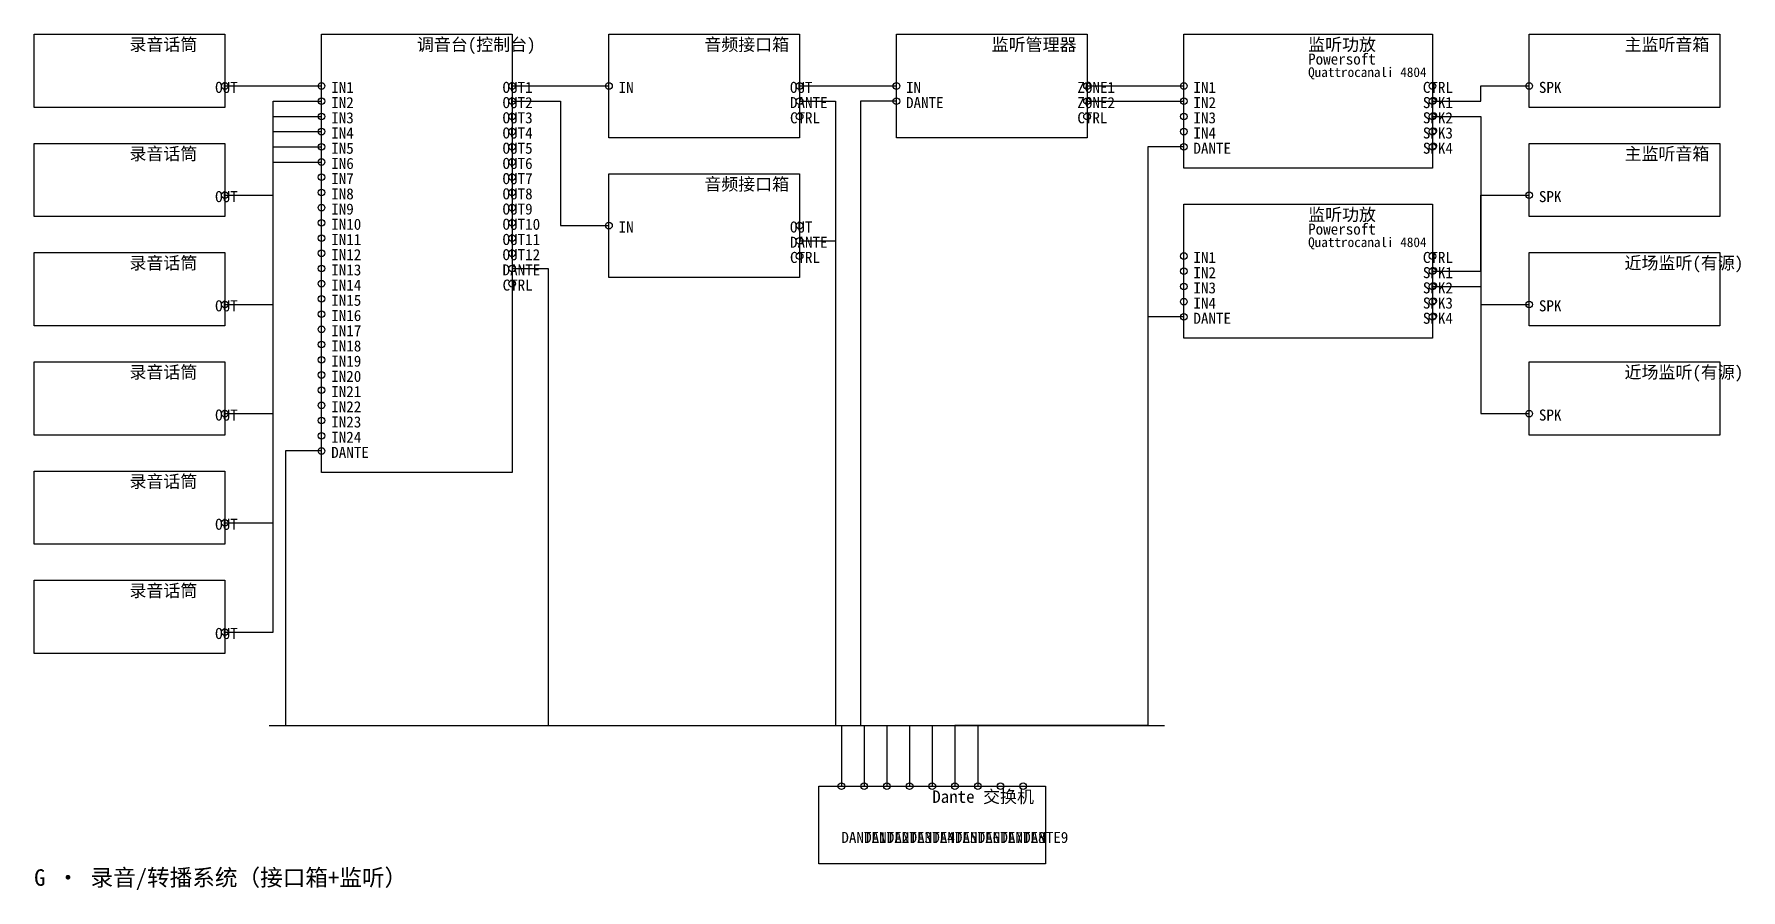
# Model space of a CAD drawing. Header units: metres. Extents: x 40 to 1275, y -659 to -40.
import ezdxf

# ---------------------------------------------------------------- set-up
doc = ezdxf.new("R2010")
doc.units = ezdxf.units.M
for name, color, linetype in [('DEVICES', 7, 'Continuous'), ('LABELS', 7, 'Continuous'), ('PORTS', 6, 'Continuous'), ('WIRES_ANALOG', 4, 'Continuous'), ('WIRES_DANTE', 5, 'Continuous'), ('WIRES_SPEAKER', 1, 'Continuous')]:
    doc.layers.add(name, color=color, linetype=linetype)
doc.styles.add('CJK', font='simsun.ttc')

msp = doc.modelspace()

# ---------------------------------------------------------------- linework, layer by layer
at = {"layer": 'DEVICES', "color": 7, "lineweight": 25, "true_color": 0xb4b2a9}
for points in [[(40, -40), (178, -40), (178, -93), (40, -93), (40, -40)], [(248, -40), (386, -40), (386, -357), (248, -357), (248, -40)], [(456, -40), (594, -40), (594, -115), (456, -115), (456, -40)], [(664, -40), (802, -40), (802, -115), (664, -115), (664, -40)], [(872, -40), (1052, -40), (1052, -137), (872, -137), (872, -40)], [(1122, -40), (1260, -40), (1260, -93), (1122, -93), (1122, -40)], [(40, -119), (178, -119), (178, -172), (40, -172), (40, -119)], [(1122, -119), (1260, -119), (1260, -172), (1122, -172), (1122, -119)], [(456, -141), (594, -141), (594, -216), (456, -216), (456, -141)], [(872, -163), (1052, -163), (1052, -260), (872, -260), (872, -163)], [(40, -198), (178, -198), (178, -251), (40, -251), (40, -198)], [(1122, -198), (1260, -198), (1260, -251), (1122, -251), (1122, -198)], [(40, -277), (178, -277), (178, -330), (40, -330), (40, -277)], [(1122, -277), (1260, -277), (1260, -330), (1122, -330), (1122, -277)], [(40, -356), (178, -356), (178, -409), (40, -409), (40, -356)], [(40, -435), (178, -435), (178, -488), (40, -488), (40, -435)], [(608, -584), (772, -584), (772, -640), (608, -640), (608, -584)]]:
    msp.add_lwpolyline(points, dxfattribs=at)
at = {"layer": 'PORTS', "true_color": 0x5dcaa5}
for centre in [(178, -77.5), (248, -77.5), (248, -88.5), (386, -77.5), (386, -88.5), (456, -77.5), (594, -77.5), (664, -77.5), (802, -77.5), (802, -88.5), (872, -77.5), (872, -88.5), (248, -99.5), (386, -99.5), (872, -99.5), (248, -110.5), (386, -110.5), (872, -110.5), (248, -121.5), (386, -121.5), (248, -132.5), (386, -132.5), (248, -143.5), (386, -143.5), (178, -156.5), (248, -154.5), (386, -154.5), (248, -165.5), (386, -165.5), (248, -176.5), (248, -187.5), (386, -176.5), (386, -187.5), (456, -178.5), (594, -178.5), (248, -198.5), (386, -198.5), (248, -209.5), (872, -200.5), (872, -211.5), (248, -220.5), (872, -222.5), (178, -235.5), (248, -231.5), (872, -233.5), (248, -242.5), (248, -253.5), (248, -264.5), (248, -275.5), (248, -286.5), (248, -297.5), (248, -308.5), (178, -314.5), (248, -319.5), (248, -330.5), (178, -393.5), (178, -472.5)]:
    msp.add_circle(centre, 2.4, dxfattribs=at)
at = {"layer": 'PORTS', "true_color": 0x378add}
for centre in [(594, -88.5), (664, -88.5), (872, -121.5), (594, -189.5), (386, -209.5), (872, -244.5), (248, -341.5), (624.2, -584), (640.7, -584), (657.1, -584), (673.6, -584), (690, -584), (706.4, -584), (722.9, -584), (739.3, -584), (755.8, -584)]:
    msp.add_circle(centre, 2.4, dxfattribs=at)
at = {"layer": 'PORTS', "true_color": 0xb07cd9}
for centre in [(1052, -77.5), (594, -99.5), (802, -99.5), (594, -200.5), (1052, -200.5), (386, -220.5)]:
    msp.add_circle(centre, 2.4, dxfattribs=at)
at = {"layer": 'PORTS', "true_color": 0xe8655a}
for centre in [(1052, -88.5), (1122, -77.5), (1052, -99.5), (1052, -110.5), (1052, -121.5), (1122, -156.5), (1052, -211.5), (1052, -222.5), (1052, -233.5), (1122, -235.5), (1052, -244.5), (1122, -314.5)]:
    msp.add_circle(centre, 2.4, dxfattribs=at)
at = {"layer": 'WIRES_ANALOG', "linetype": 'CONTINUOUS', "true_color": 0x5dcaa5}
for points in [[(178, -77.5), (188, -77.5), (213, -77.5), (213, -77.5), (238, -77.5), (248, -77.5)], [(386, -77.5), (396, -77.5), (421, -77.5), (421, -77.5), (446, -77.5), (456, -77.5)], [(594, -77.5), (604, -77.5), (629, -77.5), (629, -77.5), (654, -77.5), (664, -77.5)], [(802, -77.5), (812, -77.5), (837, -77.5), (837, -77.5), (862, -77.5), (872, -77.5)], [(178, -156.5), (188, -156.5), (213, -156.5), (213, -88.5), (238, -88.5), (248, -88.5)], [(386, -88.5), (396, -88.5), (421, -88.5), (421, -178.5), (446, -178.5), (456, -178.5)], [(802, -88.5), (812, -88.5), (837, -88.5), (837, -88.5), (862, -88.5), (872, -88.5)], [(178, -235.5), (188, -235.5), (213, -235.5), (213, -99.5), (238, -99.5), (248, -99.5)], [(178, -314.5), (188, -314.5), (213, -314.5), (213, -110.5), (238, -110.5), (248, -110.5)], [(178, -393.5), (188, -393.5), (213, -393.5), (213, -121.5), (238, -121.5), (248, -121.5)], [(178, -472.5), (188, -472.5), (213, -472.5), (213, -132.5), (238, -132.5), (248, -132.5)]]:
    msp.add_lwpolyline(points, dxfattribs=at)
at = {"layer": 'WIRES_DANTE', "linetype": 'CONTINUOUS', "true_color": 0x378add}
for points in [[(594, -88.5), (604, -88.5), (620, -88.5), (620, -540), (624.2, -540), (624.2, -584)], [(664, -88.5), (654, -88.5), (638, -88.5), (638, -540), (690, -540), (690, -584)], [(872, -121.5), (862, -121.5), (846, -121.5), (846, -540), (706.4, -540), (706.4, -584)], [(594, -189.5), (604, -189.5), (620, -189.5), (620, -540), (640.7, -540), (640.7, -584)], [(386, -209.5), (396, -209.5), (412, -209.5), (412, -540), (673.6, -540), (673.6, -584)], [(872, -244.5), (862, -244.5), (846, -244.5), (846, -540), (722.9, -540), (722.9, -584)], [(248, -341.5), (238, -341.5), (222, -341.5), (222, -540), (657.1, -540), (657.1, -584)], [(210, -540), (858, -540)]]:
    msp.add_lwpolyline(points, dxfattribs=at)
at = {"layer": 'WIRES_SPEAKER', "linetype": 'CONTINUOUS', "true_color": 0xe8655a}
for points in [[(1052, -88.5), (1062, -88.5), (1087, -88.5), (1087, -77.5), (1112, -77.5), (1122, -77.5)], [(1052, -99.5), (1062, -99.5), (1087, -99.5), (1087, -235.5), (1112, -235.5), (1122, -235.5)], [(1052, -211.5), (1062, -211.5), (1087, -211.5), (1087, -156.5), (1112, -156.5), (1122, -156.5)], [(1052, -222.5), (1062, -222.5), (1087, -222.5), (1087, -314.5), (1112, -314.5), (1122, -314.5)]]:
    msp.add_lwpolyline(points, dxfattribs=at)

# ---------------------------------------------------------------- texts
at = {"layer": 'LABELS', "true_color": 0xf1efe8, "style": 'CJK'}
for s, height, p in [('录音话筒', 9, (109, -52)), ('调音台(控制台)', 9, (317, -52)), ('音频接口箱', 9, (525, -52)), ('监听管理器', 9, (733, -52)), ('监听功放', 9, (962, -52)), ('主监听音箱', 9, (1191, -52)), ('录音话筒', 9, (109, -131)), ('主监听音箱', 9, (1191, -131)), ('音频接口箱', 9, (525, -153)), ('监听功放', 9, (962, -175)), ('录音话筒', 9, (109, -210)), ('近场监听(有源)', 9, (1191, -210)), ('录音话筒', 9, (109, -289)), ('近场监听(有源)', 9, (1191, -289)), ('录音话筒', 9, (109, -368)), ('录音话筒', 9, (109, -447)), ('Dante 交换机', 9, (690, -596)), ('G · 录音/转播系统（接口箱+监听）', 12, (40, -656))]:
    msp.add_text(s, height=height, dxfattribs=at).set_placement(p)
at = {"layer": 'LABELS', "true_color": 0xc4c2b8, "style": 'CJK'}
for p in [(962, -62), (962, -185)]:
    msp.add_text('Powersoft', height=8, dxfattribs=at).set_placement(p)
at = {"layer": 'LABELS', "true_color": 0x9a978d, "style": 'CJK'}
for p in [(962, -71), (962, -194)]:
    msp.add_text('Quattrocanali 4804', height=7, dxfattribs=at).set_placement(p)
at = {"layer": 'LABELS', "true_color": 0xf5f5ec, "style": 'CJK'}
for s, p in [('OUT', (171, -82.5)), ('IN1', (255, -82.5)), ('IN2', (255, -93.5)), ('OUT1', (379, -82.5)), ('OUT2', (379, -93.5)), ('IN', (463, -82.5)), ('OUT', (587, -82.5)), ('DANTE', (587, -93.5)), ('DANTE', (671, -93.5)), ('IN', (671, -82.5)), ('ZONE1', (795, -82.5)), ('ZONE2', (795, -93.5)), ('IN1', (879, -82.5)), ('IN2', (879, -93.5)), ('CTRL', (1045, -82.5)), ('SPK1', (1045, -93.5)), ('SPK', (1129, -82.5)), ('IN3', (255, -104.5)), ('OUT3', (379, -104.5)), ('CTRL', (587, -104.5)), ('CTRL', (795, -104.5)), ('IN3', (879, -104.5)), ('SPK2', (1045, -104.5)), ('IN4', (255, -115.5)), ('OUT4', (379, -115.5)), ('IN4', (879, -115.5)), ('SPK3', (1045, -115.5)), ('IN5', (255, -126.5)), ('OUT5', (379, -126.5)), ('DANTE', (879, -126.5)), ('SPK4', (1045, -126.5)), ('IN6', (255, -137.5)), ('OUT6', (379, -137.5)), ('IN7', (255, -148.5)), ('OUT7', (379, -148.5)), ('OUT', (171, -161.5)), ('IN8', (255, -159.5)), ('OUT8', (379, -159.5)), ('SPK', (1129, -161.5)), ('IN9', (255, -170.5)), ('OUT9', (379, -170.5)), ('IN10', (255, -181.5)), ('IN11', (255, -192.5)), ('OUT10', (379, -181.5)), ('OUT11', (379, -192.5)), ('IN', (463, -183.5)), ('OUT', (587, -183.5)), ('IN12', (255, -203.5)), ('OUT12', (379, -203.5)), ('CTRL', (587, -205.5)), ('DANTE', (587, -194.5)), ('IN1', (879, -205.5)), ('CTRL', (1045, -205.5)), ('IN13', (255, -214.5)), ('DANTE', (379, -214.5)), ('IN2', (879, -216.5)), ('SPK1', (1045, -216.5)), ('IN14', (255, -225.5)), ('CTRL', (379, -225.5)), ('IN3', (879, -227.5)), ('SPK2', (1045, -227.5)), ('OUT', (171, -240.5)), ('IN15', (255, -236.5)), ('IN4', (879, -238.5)), ('SPK3', (1045, -238.5)), ('SPK', (1129, -240.5)), ('IN16', (255, -247.5)), ('DANTE', (879, -249.5)), ('SPK4', (1045, -249.5)), ('IN17', (255, -258.5)), ('IN18', (255, -269.5)), ('IN19', (255, -280.5)), ('IN20', (255, -291.5)), ('IN21', (255, -302.5)), ('IN22', (255, -313.5)), ('OUT', (171, -319.5)), ('IN23', (255, -324.5)), ('SPK', (1129, -319.5)), ('IN24', (255, -335.5)), ('DANTE', (255, -346.5)), ('OUT', (171, -398.5)), ('OUT', (171, -477.5)), ('DANTE1', (624.2, -625)), ('DANTE2', (640.7, -625)), ('DANTE3', (657.1, -625)), ('DANTE4', (673.6, -625)), ('DANTE5', (690, -625)), ('DANTE6', (706.4, -625)), ('DANTE7', (722.9, -625)), ('DANTE8', (739.3, -625)), ('DANTE9', (755.8, -625))]:
    msp.add_text(s, height=8, dxfattribs=at).set_placement(p)

doc.saveas('drawing.dxf')
